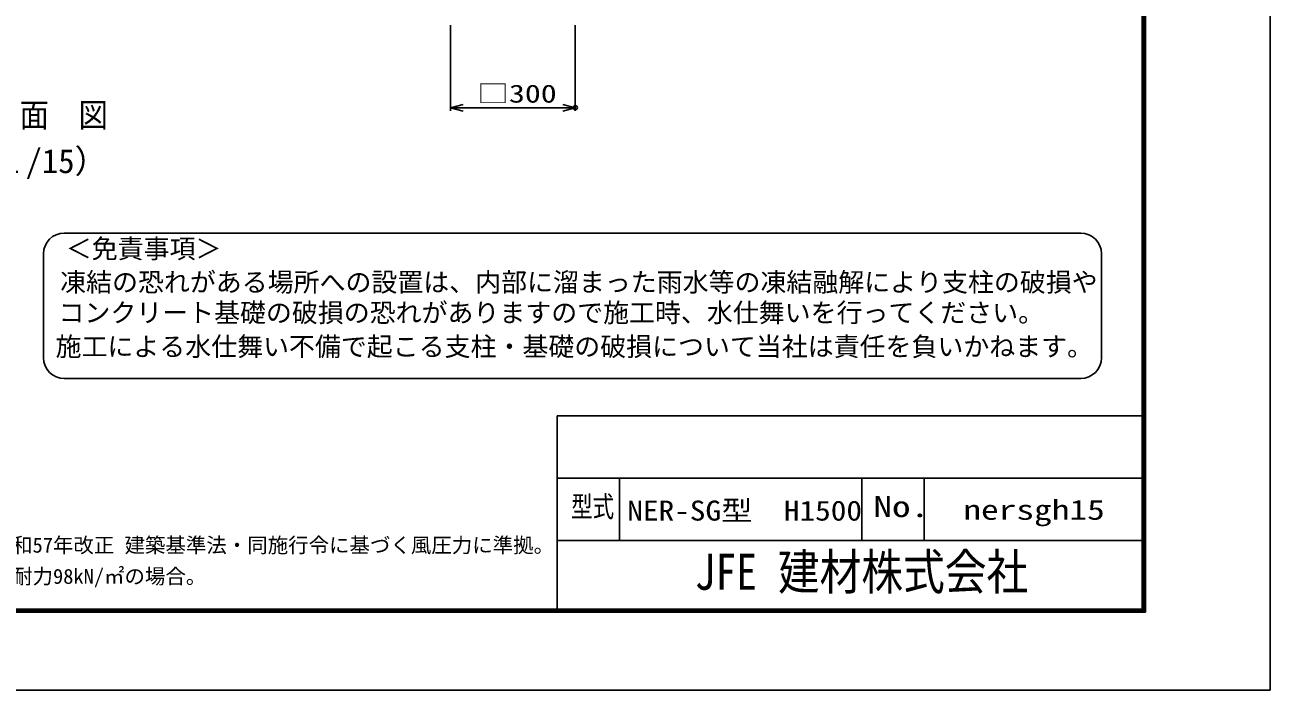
# Model space of a CAD drawing. Units: millimetres, scale not verified. Extents: x -4455 to 4455, y -3150 to 3150.
# Drawn here: x 1459 to 4455, y -3150 to -1550 of the extents above; entities that cross this region are included whole.
import ezdxf
from ezdxf.enums import TextEntityAlignment as Align

# ---------------------------------------------------------------- set-up
doc = ezdxf.new("R2010")
doc.units = ezdxf.units.MM
doc.header["$LTSCALE"] = 20
doc.header["$PDMODE"] = 32
doc.header["$PDSIZE"] = 10
doc.linetypes.add('USER2', pattern=[0.375, 0.25, -0.125])
for name, color, linetype, lineweight in [('0-1_寸法線', 4, 'Continuous', 25), ('0-2_0', 3, 'USER2', 25), ('0-C_1', 7, 'Continuous', 25), ('1-4_D-TTL-TXT', 2, 'Continuous', 25)]:
    doc.layers.add(name, color=color, linetype=linetype, lineweight=lineweight)
doc.layers.add('0-3_DEFPOINTS', color=7, linetype='Continuous')
doc.styles.add('ＭＳ ゴシック', font='')
doc.styles.get('ＭＳ ゴシック').set_extended_font_data('MS Gothic')

# ---------------------------------------------------------------- blocks, each defined once
blk = doc.blocks.new('_Open30')
at = {"layer": '0-2_0', "color": 4, "linetype": 'Continuous'}
blk.add_line((0, 0), (-20, 0), dxfattribs=at)
blk.add_lwpolyline([(-20, 5.36), (0, 0), (-20, -5.36)], dxfattribs=at)

msp = doc.modelspace()

# ---------------------------------------------------------------- linework, layer by layer
at = {"layer": '0-1_寸法線'}
for p, q in [((2483.46, -1550.44), (2483.46, -1756.35)), ((2783.46, -1550.44), (2783.46, -1756.35)), ((2513.46, -1748.85), (2753.46, -1748.85))]:
    msp.add_line(p, q, dxfattribs=at)
at = {"layer": '0-2_0', "color": 7, "linetype": 'Continuous'}
for p, q in [((2740.08, -2489.93), (4147.69, -2489.93)), ((2740.08, -2489.93), (2740.08, -2954.93)), ((2740.08, -2639.93), (4147.69, -2639.93)), ((2890.08, -2639.93), (2890.08, -2789.93)), ((3472.69, -2639.93), (3472.69, -2789.93)), ((3622.69, -2639.93), (3622.69, -2789.93)), ((2740.08, -2789.93), (4147.69, -2789.93))]:
    msp.add_line(p, q, dxfattribs=at)
at = {"layer": '0-2_0', "linetype": 'Continuous'}
msp.add_lwpolyline([(-4454.81, 3150.07), (4455.19, 3150.07), (4455.19, -3149.93), (-4454.81, -3149.93)], close=True, dxfattribs=at)
at = {"layer": '0-2_0', "color": 7, "linetype": 'Continuous'}
for points in [[(-4154.81, 2962.57), (4155.19, 2962.57), (4155.19, -2962.43), (-4154.81, -2962.43)], [(-4152.93, 2960.69), (4153.32, 2960.69), (4153.32, -2960.56), (-4152.93, -2960.56)], [(-4151.06, 2958.82), (4151.44, 2958.82), (4151.44, -2958.68), (-4151.06, -2958.68)], [(-4149.18, 2956.94), (4149.57, 2956.94), (4149.57, -2956.81), (-4149.18, -2956.81)], [(-4147.31, 2955.07), (4147.69, 2955.07), (4147.69, -2954.93), (-4147.31, -2954.93)]]:
    msp.add_lwpolyline(points, close=True, dxfattribs=at)
at = {"layer": '0-3_DEFPOINTS'}
msp.add_point((2783.46, -1748.85), dxfattribs=at)
at = {"layer": '1-4_D-TTL-TXT'}
for p, q in [((3999.5, -2050.44), (1553.95, -2050.44)), ((1503.95, -2100.44), (1503.95, -2350.44)), ((4049.5, -2350.44), (4049.5, -2100.44)), ((1553.95, -2400.44), (3999.5, -2400.44))]:
    msp.add_line(p, q, dxfattribs=at)
for centre, start, end in [((1553.95, -2100.44), 90, 180), ((3999.5, -2100.44), 0, 90), ((1553.95, -2350.44), 180, 270), ((3999.5, -2350.44), 270, 0)]:
    msp.add_arc(centre, 50, start, end, dxfattribs=at)

# ---------------------------------------------------------------- block references
at = {"layer": '0-1_寸法線', "xscale": 1.5, "yscale": 1.5, "rotation": 180}
msp.add_blockref('_Open30', (2483.46, -1748.85), dxfattribs=at)
at = {"layer": '0-1_寸法線', "xscale": 1.5, "yscale": 1.5}
msp.add_blockref('_Open30', (2783.46, -1748.85), dxfattribs=at)

# ---------------------------------------------------------------- texts
at = {"layer": '0-1_寸法線', "color": 2, "style": 'ＭＳ ゴシック', "width": 1.3}
msp.add_text('□300', height=43.3, dxfattribs=at).set_placement((2547.1, -1749.68), align=Align.BOTTOM_LEFT)
at = {"layer": '0-2_0', "color": 7, "style": 'ＭＳ ゴシック'}
for s, width, p in [('型式', 0.75, (2773.51, -2748.82)), ('No.', 1.3, (3500.91, -2748.82))]:
    msp.add_text(s, height=50.51, dxfattribs=dict(at, width=width)).set_placement(p, align=Align.BOTTOM_LEFT)
at = {"layer": '0-C_1', "style": 'ＭＳ ゴシック'}
for s, height, width, p in [('正\u3000面\u3000図', 57.77, 0.9, (1304.54, -1812.81)), ('NER-SG型\u3000H1500', 48.11, 1.15, (2908.49, -2756.62)), ('nersgh15', 48.11, 1.3, (3717.13, -2754.66)), ('JFE 建材株式会社', 86.59, 0.85, (3070.65, -2934.55))]:
    msp.add_text(s, height=height, dxfattribs=dict(at, width=width)).set_placement(p, align=Align.BOTTOM_LEFT)
msp.add_text('（１/15）', height=57.77, dxfattribs=at).set_placement((1303.32, -1923.61), align=Align.BOTTOM_LEFT)
at = {"layer": '1-4_D-TTL-TXT', "color": 7, "style": 'ＭＳ ゴシック'}
for s, height, p in [('＜免責事項＞ \u3000\u3000', 45.75, (1557.66, -2124.62)), ('凍結の恐れがある場所への設置は、内部に溜まった雨水等の凍結融解により支柱の破損や', 45.75, (1544.14, -2205.11)), ('コンクリート基礎の破損の恐れがありますので施工時、水仕舞いを行ってください。', 45.75, (1540.02, -2278.54)), ('施工による水仕舞い不備で起こる支柱・基礎の破損について当社は責任を負いかねます。 ', 45.75, (1533.03, -2360.03)), ('（設計条件）風荷重：昭和57年改正 建築基準法・同施行令に基づく風圧力に準拠。', 36.08, (887.13, -2830.13)), ('（基礎条件）長期許容地耐力98kN/㎡の場合。', 36.08, (887.13, -2905.13))]:
    msp.add_text(s, height=height, dxfattribs=at).set_placement(p, align=Align.BOTTOM_LEFT)

doc.saveas('drawing.dxf')
